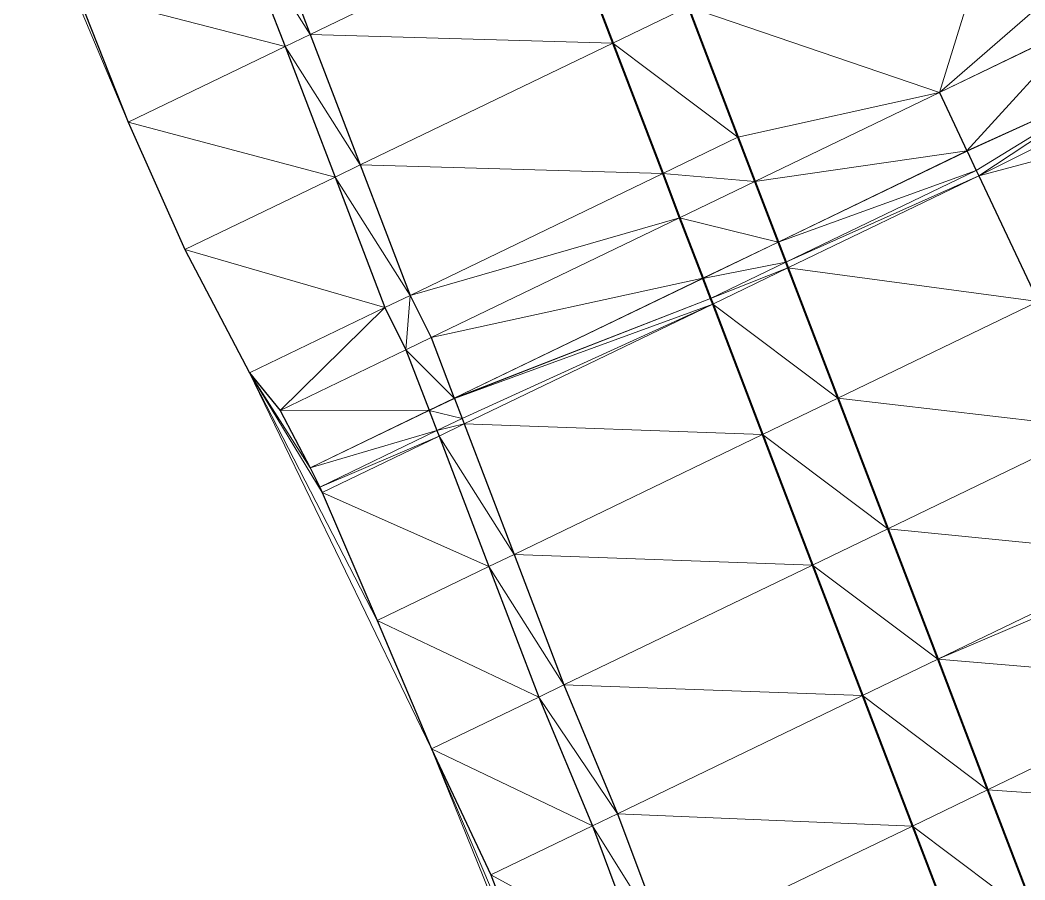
# Model space of a CAD drawing. Header units: metres. Extents: x 246428 to 246884, y 7418966 to 7419490.
# Drawn here: x 246518.15 to 246554.24, y 7419265.63 to 7419296.5 of the extents above; entities that cross this region are included whole.
import ezdxf

# ---------------------------------------------------------------- set-up
doc = ezdxf.new("R2010")
doc.units = ezdxf.units.M
doc.linetypes.add('blank name', pattern=[0])
doc.linetypes.add('HIDDEN', pattern=[9.525, 6.35, -3.175])
doc.layers.add('_12D_UNMAPPED', color=7, linetype='Continuous')
doc.layers.add('BATTER', color=250, linetype='HIDDEN', lineweight=25)
doc.layers.add('DRAINAGE_SWALE', color=7, linetype='CHANNEL_DASHDOT_X4', lineweight=40)
doc.styles.get("Standard").update_dxf_attribs({"font": 'romans.shx', "width": 0.65})
doc.linetypes.add('CHANNEL_DASHDOT_X4', pattern='A,6,-1,1,-1,0.004,[">",Standard,S=4,R=0,X=0,Y=-1.7144],0.004,1,-1,6,-1,1,-1', length=20.008)

msp = doc.modelspace()

# ---------------------------------------------------------------- linework, layer by layer
at = {"layer": '_12D_UNMAPPED', "color": 3, "linetype": 'blank name', "lineweight": 0}
for points in [[(246542.143, 7419296.981, 30.061), (246553.878, 7419302.64, 32.232), (246551.167, 7419293.904, 31.26)], [(246551.167, 7419293.904, 31.26), (246553.878, 7419302.64, 32.232), (246556.049, 7419298.136, 32.282)], [(246522.036, 7419292.835, 30.778), (246518.154, 7419302.066, 30.763), (246520.19, 7419297.497, 30.788)], [(246525.878, 7419300.24, 31.84), (246526.779, 7419300.674, 31.84), (246528.572, 7419295.988, 31.82)], [(246526.779, 7419300.674, 31.84), (246537.648, 7419300.364, 30.141), (246528.572, 7419295.988, 31.82)], [(246520.19, 7419297.497, 30.788), (246525.878, 7419300.24, 31.84), (246527.671, 7419295.553, 31.82)], [(246525.878, 7419300.24, 31.84), (246528.572, 7419295.988, 31.82), (246527.671, 7419295.553, 31.82)], [(246537.648, 7419300.364, 30.141), (246539.441, 7419295.678, 30.121), (246528.572, 7419295.988, 31.82)], [(246539.441, 7419295.678, 30.121), (246537.648, 7419300.364, 30.141), (246542.143, 7419296.981, 30.061)], [(246556.323, 7419296.39, 32.292), (246551.167, 7419293.904, 31.26), (246556.049, 7419298.136, 32.282)], [(246522.036, 7419292.835, 30.778), (246520.19, 7419297.497, 30.788), (246527.671, 7419295.553, 31.82)], [(246543.936, 7419292.295, 30.041), (246539.441, 7419295.678, 30.121), (246542.143, 7419296.981, 30.061)], [(246543.936, 7419292.295, 30.041), (246542.143, 7419296.981, 30.061), (246551.167, 7419293.904, 31.26)], [(246556.33, 7419296.381, 32.295), (246551.167, 7419293.904, 31.26), (246556.323, 7419296.39, 32.293)], [(246556.323, 7419296.39, 32.293), (246551.167, 7419293.904, 31.26), (246556.323, 7419296.39, 32.292)], [(246552.159, 7419291.803, 31.28), (246551.167, 7419293.904, 31.26), (246556.33, 7419296.381, 32.295)], [(246557.865, 7419294.398, 32.787), (246552.159, 7419291.803, 31.28), (246556.33, 7419296.381, 32.295)], [(246528.572, 7419295.988, 31.82), (246530.365, 7419291.301, 31.8), (246527.671, 7419295.553, 31.82)], [(246539.441, 7419295.678, 30.121), (246530.365, 7419291.301, 31.8), (246528.572, 7419295.988, 31.82)], [(246529.465, 7419290.867, 31.8), (246522.036, 7419292.835, 30.778), (246527.671, 7419295.553, 31.82)], [(246530.365, 7419291.301, 31.8), (246529.465, 7419290.867, 31.8), (246527.671, 7419295.553, 31.82)], [(246541.234, 7419290.992, 30.101), (246530.365, 7419291.301, 31.8), (246539.441, 7419295.678, 30.121)], [(246543.936, 7419292.295, 30.041), (246541.234, 7419290.992, 30.101), (246539.441, 7419295.678, 30.121)], [(246552.161, 7419291.799, 31.28), (246552.159, 7419291.803, 31.28), (246557.865, 7419294.398, 32.787)], [(246552.159, 7419291.803, 31.28), (246552.159, 7419291.803, 31.28), (246557.865, 7419294.398, 32.787)], [(246552.491, 7419291.1, 31.287), (246552.161, 7419291.798, 31.28), (246557.865, 7419294.398, 32.787)], [(246552.161, 7419291.798, 31.28), (246552.161, 7419291.799, 31.28), (246557.865, 7419294.398, 32.787)], [(246552.161, 7419291.798, 31.28), (246552.161, 7419291.798, 31.28), (246557.865, 7419294.398, 32.787)], [(246552.58, 7419290.912, 31.288), (246552.491, 7419291.1, 31.287), (246557.865, 7419294.398, 32.787)], [(246552.491, 7419291.1, 31.287), (246552.491, 7419291.1, 31.287), (246557.865, 7419294.398, 32.787)], [(246558.316, 7419293.767, 32.897), (246552.58, 7419290.912, 31.288), (246557.865, 7419294.398, 32.787)], [(246544.543, 7419290.709, 30.034), (246543.936, 7419292.295, 30.041), (246551.167, 7419293.904, 31.26)], [(246544.543, 7419290.709, 30.034), (246544.543, 7419290.709, 30.034), (246551.167, 7419293.904, 31.26)], [(246552.159, 7419291.803, 31.28), (246544.543, 7419290.709, 30.034), (246551.167, 7419293.904, 31.26)], [(246559.199, 7419292.672, 33.098), (246552.58, 7419290.912, 31.288), (246558.316, 7419293.767, 32.897)], [(246524.066, 7419288.263, 30.801), (246522.036, 7419292.835, 30.778), (246529.465, 7419290.867, 31.8)], [(246554.715, 7419286.391, 31.332), (246552.58, 7419290.912, 31.288), (246559.199, 7419292.672, 33.098)], [(246541.234, 7419290.992, 30.101), (246543.936, 7419292.295, 30.041), (246544.543, 7419290.709, 30.034)], [(246545.376, 7419288.532, 30.025), (246544.543, 7419290.709, 30.034), (246552.159, 7419291.803, 31.28)], [(246545.376, 7419288.532, 30.025), (246552.159, 7419291.803, 31.28), (246552.161, 7419291.799, 31.28)], [(246545.376, 7419288.532, 30.025), (246552.159, 7419291.803, 31.28), (246552.159, 7419291.803, 31.28)], [(246545.376, 7419288.532, 30.025), (246552.161, 7419291.799, 31.28), (246552.161, 7419291.798, 31.28)], [(246545.378, 7419288.527, 30.025), (246545.376, 7419288.532, 30.025), (246552.161, 7419291.798, 31.28)], [(246545.376, 7419288.532, 30.025), (246545.376, 7419288.532, 30.025), (246552.161, 7419291.798, 31.28)], [(246545.376, 7419288.532, 30.025), (246552.161, 7419291.798, 31.28), (246552.161, 7419291.798, 31.28)], [(246545.378, 7419288.527, 30.025), (246545.378, 7419288.527, 30.025), (246552.161, 7419291.798, 31.28)], [(246545.378, 7419288.527, 30.025), (246545.378, 7419288.527, 30.025), (246552.161, 7419291.798, 31.28)], [(246545.378, 7419288.527, 30.025), (246552.161, 7419291.798, 31.28), (246552.491, 7419291.1, 31.287)], [(246552.161, 7419291.798, 31.28), (246552.161, 7419291.799, 31.28), (246552.161, 7419291.798, 31.28)], [(246552.161, 7419291.798, 31.28), (246552.161, 7419291.798, 31.28), (246552.161, 7419291.798, 31.28)], [(246530.365, 7419291.301, 31.8), (246532.159, 7419286.615, 31.78), (246529.465, 7419290.867, 31.8)], [(246530.365, 7419291.301, 31.8), (246541.234, 7419290.992, 30.101), (246532.159, 7419286.615, 31.78)], [(246524.066, 7419288.263, 30.801), (246529.465, 7419290.867, 31.8), (246531.258, 7419286.181, 31.78)], [(246529.465, 7419290.867, 31.8), (246532.159, 7419286.615, 31.78), (246531.258, 7419286.181, 31.78)], [(246532.159, 7419286.615, 31.78), (246541.234, 7419290.992, 30.101), (246541.841, 7419289.406, 30.094)], [(246541.234, 7419290.992, 30.101), (246544.543, 7419290.709, 30.034), (246541.841, 7419289.406, 30.094)], [(246545.655, 7419287.804, 30.022), (246545.378, 7419288.527, 30.025), (246552.491, 7419291.1, 31.287)], [(246545.655, 7419287.804, 30.022), (246552.491, 7419291.1, 31.287), (246552.491, 7419291.1, 31.287)], [(246545.655, 7419287.804, 30.022), (246552.491, 7419291.1, 31.287), (246552.58, 7419290.912, 31.288)], [(246545.655, 7419287.804, 30.022), (246545.655, 7419287.804, 30.022), (246552.58, 7419290.912, 31.288)], [(246545.729, 7419287.609, 30.021), (246545.655, 7419287.804, 30.022), (246552.58, 7419290.912, 31.288)], [(246545.729, 7419287.609, 30.021), (246552.58, 7419290.912, 31.288), (246554.715, 7419286.391, 31.332)], [(246544.543, 7419290.709, 30.034), (246544.543, 7419290.709, 30.034), (246541.841, 7419289.406, 30.094)], [(246541.841, 7419289.406, 30.094), (246544.543, 7419290.709, 30.034), (246541.841, 7419289.406, 30.094)], [(246544.543, 7419290.709, 30.034), (246545.376, 7419288.532, 30.025), (246541.841, 7419289.406, 30.094)], [(246532.159, 7419286.615, 31.78), (246541.841, 7419289.406, 30.094), (246541.841, 7419289.406, 30.094)], [(246532.913, 7419285.101, 31.746), (246532.159, 7419286.615, 31.78), (246541.841, 7419289.406, 30.094)], [(246532.913, 7419285.101, 31.746), (246541.841, 7419289.406, 30.094), (246542.674, 7419287.229, 30.085)], [(246541.841, 7419289.406, 30.094), (246545.376, 7419288.532, 30.025), (246542.674, 7419287.229, 30.085)], [(246545.376, 7419288.532, 30.025), (246545.376, 7419288.532, 30.025), (246542.674, 7419287.229, 30.085)], [(246545.376, 7419288.532, 30.025), (246545.378, 7419288.527, 30.025), (246542.674, 7419287.229, 30.085)], [(246545.378, 7419288.527, 30.025), (246545.378, 7419288.527, 30.025), (246542.674, 7419287.229, 30.085)], [(246545.378, 7419288.527, 30.025), (246545.378, 7419288.527, 30.025), (246542.674, 7419287.229, 30.085)], [(246542.674, 7419287.229, 30.085), (246545.378, 7419288.527, 30.025), (246542.676, 7419287.224, 30.085)], [(246542.674, 7419287.229, 30.085), (246545.378, 7419288.527, 30.025), (246542.674, 7419287.229, 30.085)], [(246542.676, 7419287.224, 30.085), (246545.378, 7419288.527, 30.025), (246542.676, 7419287.224, 30.085)], [(246542.676, 7419287.224, 30.085), (246545.378, 7419288.527, 30.025), (246542.676, 7419287.224, 30.085)], [(246542.676, 7419287.224, 30.085), (246545.378, 7419288.527, 30.025), (246542.676, 7419287.224, 30.085)], [(246545.378, 7419288.527, 30.025), (246545.655, 7419287.804, 30.022), (246542.676, 7419287.224, 30.085)], [(246545.378, 7419288.527, 30.025), (246545.378, 7419288.527, 30.025), (246545.378, 7419288.527, 30.025)], [(246545.378, 7419288.527, 30.025), (246545.378, 7419288.527, 30.025), (246545.378, 7419288.527, 30.025)], [(246526.396, 7419283.836, 30.881), (246524.066, 7419288.263, 30.801), (246531.258, 7419286.181, 31.78)], [(246542.676, 7419287.224, 30.085), (246545.655, 7419287.804, 30.022), (246542.952, 7419286.501, 30.082)], [(246545.655, 7419287.804, 30.022), (246545.655, 7419287.804, 30.022), (246542.952, 7419286.501, 30.082)], [(246545.655, 7419287.804, 30.022), (246545.729, 7419287.609, 30.021), (246542.952, 7419286.501, 30.082)], [(246542.952, 7419286.501, 30.082), (246545.729, 7419287.609, 30.021), (246542.952, 7419286.501, 30.082)], [(246542.952, 7419286.501, 30.082), (246545.729, 7419287.609, 30.021), (246543.027, 7419286.305, 30.081)], [(246545.729, 7419287.609, 30.021), (246547.523, 7419282.922, 30.001), (246543.027, 7419286.305, 30.081)], [(246547.523, 7419282.922, 30.001), (246545.729, 7419287.609, 30.021), (246554.715, 7419286.391, 31.332)], [(246533.747, 7419282.924, 31.737), (246532.913, 7419285.101, 31.746), (246542.674, 7419287.229, 30.085)], [(246532.913, 7419285.101, 31.746), (246532.913, 7419285.101, 31.746), (246542.674, 7419287.229, 30.085)], [(246533.747, 7419282.924, 31.737), (246542.674, 7419287.229, 30.085), (246542.674, 7419287.229, 30.085)], [(246533.747, 7419282.924, 31.737), (246542.674, 7419287.229, 30.085), (246542.676, 7419287.224, 30.085)], [(246533.747, 7419282.924, 31.737), (246542.676, 7419287.224, 30.085), (246542.952, 7419286.501, 30.082)], [(246533.747, 7419282.924, 31.737), (246542.676, 7419287.224, 30.085), (246542.676, 7419287.224, 30.085)], [(246533.747, 7419282.924, 31.737), (246542.676, 7419287.224, 30.085), (246542.676, 7419287.224, 30.085)], [(246542.676, 7419287.224, 30.085), (246542.676, 7419287.224, 30.085), (246542.676, 7419287.224, 30.085)], [(246531.258, 7419286.181, 31.78), (246532.159, 7419286.615, 31.78), (246532.012, 7419284.666, 31.746)], [(246532.159, 7419286.615, 31.78), (246532.913, 7419285.101, 31.746), (246532.012, 7419284.666, 31.746)], [(246526.396, 7419283.836, 30.881), (246531.258, 7419286.181, 31.78), (246527.49, 7419282.486, 30.909)], [(246531.258, 7419286.181, 31.78), (246532.012, 7419284.666, 31.746), (246527.49, 7419282.486, 30.909)], [(246533.747, 7419282.924, 31.737), (246542.952, 7419286.501, 30.082), (246542.952, 7419286.501, 30.082)], [(246533.747, 7419282.924, 31.737), (246533.747, 7419282.924, 31.737), (246542.952, 7419286.501, 30.082)], [(246533.749, 7419282.919, 31.737), (246533.747, 7419282.924, 31.737), (246542.952, 7419286.501, 30.082)], [(246533.749, 7419282.919, 31.737), (246533.749, 7419282.919, 31.737), (246542.952, 7419286.501, 30.082)], [(246533.749, 7419282.919, 31.737), (246533.749, 7419282.919, 31.737), (246542.952, 7419286.501, 30.082)], [(246533.749, 7419282.919, 31.737), (246533.749, 7419282.919, 31.737), (246542.952, 7419286.501, 30.082)], [(246533.749, 7419282.919, 31.737), (246542.952, 7419286.501, 30.082), (246543.027, 7419286.305, 30.081)], [(246534.026, 7419282.196, 31.734), (246533.749, 7419282.919, 31.737), (246543.027, 7419286.305, 30.081)], [(246534.026, 7419282.196, 31.734), (246534.026, 7419282.196, 31.734), (246543.027, 7419286.305, 30.081)], [(246534.1, 7419282, 31.733), (246534.026, 7419282.196, 31.734), (246543.027, 7419286.305, 30.081)], [(246534.1, 7419282, 31.733), (246543.027, 7419286.305, 30.081), (246544.82, 7419281.619, 30.061)], [(246543.027, 7419286.305, 30.081), (246547.523, 7419282.922, 30.001), (246544.82, 7419281.619, 30.061)], [(246547.523, 7419282.922, 30.001), (246554.715, 7419286.391, 31.332), (246556.799, 7419281.845, 31.365)], [(246532.012, 7419284.666, 31.746), (246532.913, 7419285.101, 31.746), (246532.012, 7419284.666, 31.746)], [(246532.913, 7419285.101, 31.746), (246533.747, 7419282.924, 31.737), (246532.012, 7419284.666, 31.746)], [(246532.913, 7419285.101, 31.746), (246532.913, 7419285.101, 31.746), (246532.012, 7419284.666, 31.746)], [(246532.012, 7419284.666, 31.746), (246532.846, 7419282.489, 31.737), (246527.49, 7419282.486, 30.91)], [(246532.012, 7419284.666, 31.746), (246532.012, 7419284.666, 31.746), (246527.49, 7419282.486, 30.909)], [(246527.49, 7419282.486, 30.909), (246532.012, 7419284.666, 31.746), (246527.49, 7419282.486, 30.91)], [(246532.012, 7419284.666, 31.746), (246533.747, 7419282.924, 31.737), (246532.846, 7419282.489, 31.737)], [(246530.976, 7419274.943, 30.969), (246532.927, 7419270.332, 30.978), (246526.396, 7419283.836, 30.881)], [(246526.396, 7419283.836, 30.881), (246527.49, 7419282.486, 30.91), (246528.575, 7419280.43, 30.946)], [(246526.396, 7419283.836, 30.881), (246527.49, 7419282.486, 30.909), (246527.49, 7419282.486, 30.91)], [(246530.976, 7419274.943, 30.969), (246526.396, 7419283.836, 30.881), (246528.997, 7419279.54, 30.955)], [(246526.396, 7419283.836, 30.881), (246528.575, 7419280.43, 30.946), (246528.997, 7419279.54, 30.955)], [(246533.747, 7419282.924, 31.737), (246533.747, 7419282.924, 31.737), (246532.846, 7419282.489, 31.737)], [(246533.747, 7419282.924, 31.737), (246533.749, 7419282.919, 31.737), (246532.846, 7419282.489, 31.737)], [(246532.846, 7419282.489, 31.737), (246533.749, 7419282.919, 31.737), (246532.846, 7419282.489, 31.737)], [(246533.749, 7419282.919, 31.737), (246533.749, 7419282.919, 31.737), (246532.846, 7419282.489, 31.737)], [(246533.749, 7419282.919, 31.737), (246533.749, 7419282.919, 31.737), (246532.846, 7419282.489, 31.737)], [(246532.846, 7419282.489, 31.737), (246533.749, 7419282.919, 31.737), (246532.848, 7419282.485, 31.737)], [(246533.749, 7419282.919, 31.737), (246533.749, 7419282.919, 31.737), (246532.846, 7419282.489, 31.737)], [(246532.848, 7419282.485, 31.737), (246533.749, 7419282.919, 31.737), (246532.848, 7419282.485, 31.737)], [(246533.749, 7419282.919, 31.737), (246534.026, 7419282.196, 31.734), (246532.848, 7419282.485, 31.737)], [(246532.848, 7419282.485, 31.737), (246533.749, 7419282.919, 31.737), (246532.848, 7419282.485, 31.737)], [(246532.848, 7419282.485, 31.737), (246533.749, 7419282.919, 31.737), (246532.848, 7419282.485, 31.737)], [(246547.523, 7419282.922, 30.001), (246549.316, 7419278.236, 29.981), (246544.82, 7419281.619, 30.061)], [(246549.316, 7419278.236, 29.981), (246547.523, 7419282.922, 30.001), (246556.799, 7419281.845, 31.365)], [(246527.49, 7419282.486, 30.91), (246532.846, 7419282.489, 31.737), (246528.575, 7419280.43, 30.946)], [(246532.846, 7419282.489, 31.737), (246532.846, 7419282.489, 31.737), (246528.575, 7419280.43, 30.946)], [(246532.846, 7419282.489, 31.737), (246532.848, 7419282.485, 31.737), (246528.575, 7419280.43, 30.946)], [(246532.848, 7419282.485, 31.737), (246532.848, 7419282.485, 31.737), (246528.575, 7419280.43, 30.946)], [(246532.848, 7419282.485, 31.737), (246532.848, 7419282.485, 31.737), (246528.575, 7419280.43, 30.946)], [(246532.848, 7419282.485, 31.737), (246532.848, 7419282.485, 31.737), (246528.575, 7419280.43, 30.946)], [(246528.575, 7419280.43, 30.946), (246532.848, 7419282.485, 31.737), (246528.575, 7419280.429, 30.946)], [(246528.575, 7419280.429, 30.946), (246532.848, 7419282.485, 31.737), (246528.577, 7419280.425, 30.946)], [(246528.577, 7419280.425, 30.946), (246532.848, 7419282.485, 31.737), (246528.577, 7419280.425, 30.946)], [(246528.577, 7419280.425, 30.946), (246532.848, 7419282.485, 31.737), (246528.577, 7419280.425, 30.946)], [(246528.577, 7419280.425, 30.946), (246532.848, 7419282.485, 31.737), (246528.577, 7419280.425, 30.946)], [(246532.848, 7419282.485, 31.737), (246533.125, 7419281.761, 31.734), (246528.577, 7419280.425, 30.946)], [(246532.848, 7419282.485, 31.737), (246534.026, 7419282.196, 31.734), (246533.125, 7419281.761, 31.734)], [(246534.026, 7419282.196, 31.734), (246534.026, 7419282.196, 31.734), (246533.125, 7419281.761, 31.734)], [(246533.125, 7419281.761, 31.734), (246534.026, 7419282.196, 31.734), (246533.125, 7419281.761, 31.734)], [(246534.026, 7419282.196, 31.734), (246534.1, 7419282, 31.733), (246533.125, 7419281.761, 31.734)], [(246533.125, 7419281.761, 31.734), (246534.1, 7419282, 31.733), (246533.199, 7419281.566, 31.733)], [(246534.1, 7419282, 31.733), (246535.894, 7419277.314, 31.713), (246533.199, 7419281.566, 31.733)], [(246535.894, 7419277.314, 31.713), (246534.1, 7419282, 31.733), (246544.82, 7419281.619, 30.061)], [(246549.316, 7419278.236, 29.981), (246556.799, 7419281.845, 31.365), (246558.853, 7419277.284, 31.394)], [(246528.577, 7419280.425, 30.946), (246533.125, 7419281.761, 31.734), (246528.915, 7419279.731, 30.955)], [(246533.125, 7419281.761, 31.734), (246533.125, 7419281.761, 31.734), (246528.915, 7419279.731, 30.955)], [(246533.125, 7419281.761, 31.734), (246533.199, 7419281.566, 31.733), (246528.915, 7419279.731, 30.955)], [(246528.915, 7419279.731, 30.955), (246533.199, 7419281.566, 31.733), (246528.997, 7419279.54, 30.955)], [(246528.915, 7419279.731, 30.955), (246533.199, 7419281.566, 31.733), (246528.915, 7419279.731, 30.955)], [(246533.199, 7419281.566, 31.733), (246534.993, 7419276.88, 31.713), (246528.997, 7419279.54, 30.955)], [(246535.894, 7419277.314, 31.713), (246534.993, 7419276.88, 31.713), (246533.199, 7419281.566, 31.733)], [(246546.614, 7419276.933, 30.041), (246535.894, 7419277.314, 31.713), (246544.82, 7419281.619, 30.061)], [(246549.316, 7419278.236, 29.981), (246546.614, 7419276.933, 30.041), (246544.82, 7419281.619, 30.061)], [(246528.575, 7419280.43, 30.946), (246528.575, 7419280.429, 30.946), (246528.997, 7419279.54, 30.955)], [(246528.575, 7419280.429, 30.946), (246528.577, 7419280.425, 30.946), (246528.997, 7419279.54, 30.955)], [(246528.577, 7419280.425, 30.946), (246528.915, 7419279.731, 30.955), (246528.915, 7419279.731, 30.955)], [(246528.577, 7419280.425, 30.946), (246528.577, 7419280.425, 30.946), (246528.577, 7419280.425, 30.946)], [(246528.577, 7419280.425, 30.946), (246528.915, 7419279.731, 30.955), (246528.997, 7419279.54, 30.955)], [(246528.577, 7419280.425, 30.946), (246528.577, 7419280.425, 30.946), (246528.997, 7419279.54, 30.955)], [(246528.577, 7419280.425, 30.946), (246528.577, 7419280.425, 30.946), (246528.997, 7419279.54, 30.955)], [(246534.993, 7419276.88, 31.713), (246530.976, 7419274.943, 30.969), (246528.997, 7419279.54, 30.955)], [(246551.109, 7419273.55, 29.961), (246546.614, 7419276.933, 30.041), (246549.316, 7419278.236, 29.981)], [(246551.109, 7419273.55, 29.961), (246549.316, 7419278.236, 29.981), (246558.853, 7419277.284, 31.394)], [(246537.687, 7419272.628, 31.693), (246534.993, 7419276.88, 31.713), (246535.894, 7419277.314, 31.713)], [(246546.614, 7419276.933, 30.041), (246537.687, 7419272.628, 31.693), (246535.894, 7419277.314, 31.713)], [(246559.016, 7419276.913, 31.396), (246551.109, 7419273.55, 29.961), (246558.853, 7419277.284, 31.394)], [(246534.993, 7419276.88, 31.713), (246536.786, 7419272.194, 31.693), (246530.976, 7419274.943, 30.969)], [(246534.993, 7419276.88, 31.713), (246537.687, 7419272.628, 31.693), (246536.786, 7419272.194, 31.693)], [(246537.687, 7419272.628, 31.693), (246546.614, 7419276.933, 30.041), (246548.407, 7419272.247, 30.021)], [(246546.614, 7419276.933, 30.041), (246551.109, 7419273.55, 29.961), (246548.407, 7419272.247, 30.021)], [(246551.109, 7419273.55, 29.961), (246559.016, 7419276.913, 31.396), (246560.916, 7419272.728, 31.424)], [(246530.976, 7419274.943, 30.969), (246536.786, 7419272.194, 31.693), (246532.927, 7419270.332, 30.978)], [(246551.109, 7419273.55, 29.961), (246552.902, 7419268.863, 29.941), (246548.407, 7419272.247, 30.021)], [(246552.902, 7419268.863, 29.941), (246551.109, 7419273.55, 29.961), (246560.916, 7419272.728, 31.424)], [(246537.687, 7419272.628, 31.693), (246539.612, 7419268.005, 31.648), (246536.786, 7419272.194, 31.693)], [(246539.612, 7419268.005, 31.648), (246537.687, 7419272.628, 31.693), (246548.407, 7419272.247, 30.021)], [(246552.902, 7419268.863, 29.941), (246560.916, 7419272.728, 31.424), (246562.98, 7419268.172, 31.453)], [(246536.786, 7419272.194, 31.693), (246538.712, 7419267.571, 31.648), (246532.927, 7419270.332, 30.978)], [(246536.786, 7419272.194, 31.693), (246539.612, 7419268.005, 31.648), (246538.712, 7419267.571, 31.648)], [(246539.612, 7419268.005, 31.648), (246548.407, 7419272.247, 30.021), (246550.2, 7419267.56, 30.001)], [(246548.407, 7419272.247, 30.021), (246552.902, 7419268.863, 29.941), (246550.2, 7419267.56, 30.001)], [(246538.571, 7419256.401, 30.98), (246532.927, 7419270.332, 30.978), (246536.854, 7419261.124, 30.964)], [(246532.927, 7419270.332, 30.978), (246538.712, 7419267.571, 31.648), (246535.065, 7419265.812, 30.973)], [(246532.927, 7419270.332, 30.978), (246535.065, 7419265.812, 30.973), (246536.854, 7419261.124, 30.964)], [(246552.902, 7419268.863, 29.941), (246554.695, 7419264.177, 29.921), (246550.2, 7419267.56, 30.001)], [(246554.695, 7419264.177, 29.921), (246552.902, 7419268.863, 29.941), (246562.98, 7419268.172, 31.453)], [(246539.612, 7419268.005, 31.648), (246541.373, 7419263.304, 31.634), (246538.712, 7419267.571, 31.648)], [(246541.373, 7419263.304, 31.634), (246539.612, 7419268.005, 31.648), (246550.2, 7419267.56, 30.001)], [(246538.712, 7419267.571, 31.648), (246540.473, 7419262.869, 31.634), (246535.065, 7419265.812, 30.973)], [(246538.712, 7419267.571, 31.648), (246541.373, 7419263.304, 31.634), (246540.473, 7419262.869, 31.634)], [(246541.373, 7419263.304, 31.634), (246550.2, 7419267.56, 30.001), (246551.993, 7419262.874, 29.981)], [(246550.2, 7419267.56, 30.001), (246554.695, 7419264.177, 29.921), (246551.993, 7419262.874, 29.981)], [(246535.065, 7419265.812, 30.973), (246540.473, 7419262.869, 31.634), (246536.854, 7419261.124, 30.964)]]:
    msp.add_3dface(points, dxfattribs=at)
at = {"layer": 'BATTER'}
for points in [[(246526.779, 7419300.674, 31.84), (246528.572, 7419295.988, 31.82), (246530.365, 7419291.301, 31.8), (246532.159, 7419286.615, 31.78), (246532.913, 7419285.101, 31.746), (246532.913, 7419285.101, 31.746), (246533.747, 7419282.924, 31.737), (246533.747, 7419282.924, 31.737), (246533.749, 7419282.919, 31.737), (246533.749, 7419282.919, 31.737), (246533.749, 7419282.919, 31.737), (246533.749, 7419282.919, 31.737), (246534.026, 7419282.196, 31.734), (246534.026, 7419282.196, 31.734), (246534.1, 7419282, 31.733), (246535.894, 7419277.314, 31.713), (246537.687, 7419272.628, 31.693), (246539.612, 7419268.005, 31.648), (246541.373, 7419263.304, 31.634)], [(246525.878, 7419300.24, 31.84), (246527.671, 7419295.553, 31.82), (246529.465, 7419290.867, 31.8), (246531.258, 7419286.181, 31.78), (246532.012, 7419284.666, 31.746), (246532.012, 7419284.666, 31.746), (246532.846, 7419282.489, 31.737), (246532.846, 7419282.489, 31.737), (246532.848, 7419282.485, 31.737), (246532.848, 7419282.485, 31.737), (246532.848, 7419282.485, 31.737), (246532.848, 7419282.485, 31.737), (246533.125, 7419281.761, 31.734), (246533.125, 7419281.761, 31.734), (246533.199, 7419281.566, 31.733), (246534.993, 7419276.88, 31.713), (246536.786, 7419272.194, 31.693), (246538.712, 7419267.571, 31.648), (246540.473, 7419262.869, 31.634)], [(246520.19, 7419297.497, 30.788), (246522.036, 7419292.835, 30.778), (246524.066, 7419288.263, 30.801), (246526.396, 7419283.836, 30.881), (246527.49, 7419282.486, 30.909), (246527.49, 7419282.486, 30.91), (246528.575, 7419280.43, 30.946), (246528.575, 7419280.429, 30.946), (246528.577, 7419280.425, 30.946), (246528.577, 7419280.425, 30.946), (246528.577, 7419280.425, 30.946), (246528.577, 7419280.425, 30.946), (246528.915, 7419279.731, 30.955), (246528.915, 7419279.731, 30.955), (246528.997, 7419279.54, 30.955), (246530.976, 7419274.943, 30.969), (246532.927, 7419270.332, 30.978), (246535.065, 7419265.812, 30.973), (246536.854, 7419261.124, 30.964)], [(246551.167, 7419293.904, 31.26), (246552.159, 7419291.803, 31.28), (246552.159, 7419291.803, 31.28), (246552.161, 7419291.799, 31.28), (246552.161, 7419291.798, 31.28), (246552.161, 7419291.798, 31.28), (246552.161, 7419291.798, 31.28), (246552.491, 7419291.1, 31.287), (246552.491, 7419291.1, 31.287), (246552.58, 7419290.912, 31.288), (246554.715, 7419286.391, 31.332), (246556.799, 7419281.845, 31.365), (246558.853, 7419277.284, 31.394), (246560.916, 7419272.728, 31.424), (246562.98, 7419268.172, 31.453), (246565.003, 7419263.829, 31.491)]]:
    msp.add_polyline3d(points, dxfattribs=at)
at = {"layer": 'DRAINAGE_SWALE'}
for points in [[(246537.648, 7419300.364, 30.141), (246539.441, 7419295.678, 30.121), (246541.234, 7419290.992, 30.101), (246541.841, 7419289.406, 30.094), (246541.841, 7419289.406, 30.094), (246542.674, 7419287.229, 30.085), (246542.674, 7419287.229, 30.085), (246542.676, 7419287.224, 30.085), (246542.676, 7419287.224, 30.085), (246542.676, 7419287.224, 30.085), (246542.676, 7419287.224, 30.085), (246542.952, 7419286.501, 30.082), (246542.952, 7419286.501, 30.082), (246543.027, 7419286.305, 30.081), (246544.82, 7419281.619, 30.061), (246546.614, 7419276.933, 30.041), (246548.407, 7419272.247, 30.021), (246550.2, 7419267.56, 30.001), (246551.993, 7419262.874, 29.981)], [(246542.143, 7419296.981, 30.061), (246543.936, 7419292.295, 30.041), (246544.543, 7419290.709, 30.034), (246544.543, 7419290.709, 30.034), (246545.376, 7419288.532, 30.025), (246545.376, 7419288.532, 30.025), (246545.378, 7419288.527, 30.025), (246545.378, 7419288.527, 30.025), (246545.378, 7419288.527, 30.025), (246545.378, 7419288.527, 30.025), (246545.655, 7419287.804, 30.022), (246545.655, 7419287.804, 30.022), (246545.729, 7419287.609, 30.021), (246547.523, 7419282.922, 30.001), (246549.316, 7419278.236, 29.981), (246551.109, 7419273.55, 29.961), (246552.902, 7419268.863, 29.941), (246554.695, 7419264.177, 29.921)]]:
    msp.add_polyline3d(points, dxfattribs=at)

doc.saveas('drawing.dxf')
